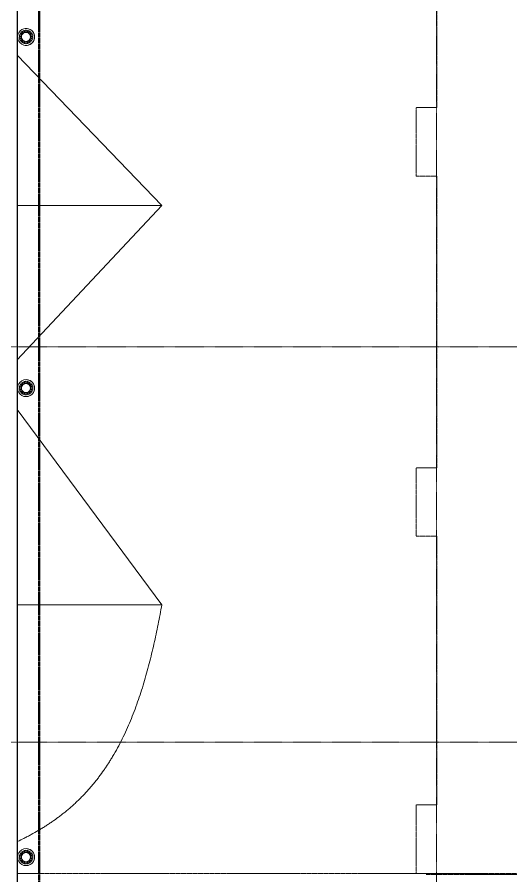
# Model space of a CAD drawing. Header units: inches. Extents: x -4235 to -464, y 9767 to 12269.
# Drawn here: x -3851 to -3416, y 10349 to 11107 of the extents above; entities that cross this region are included whole.
import ezdxf

# ---------------------------------------------------------------- set-up
doc = ezdxf.new("R2010")
doc.units = ezdxf.units.IN
doc.header["$MEASUREMENT"] = 0
doc.linetypes.add('Dash 1_16_', pattern=[0.125, 0.0625, -0.0625])
doc.linetypes.add('Grid Line 1_2_', pattern=[0.875, 0.5, -0.125, 0.125, -0.125])
for name, color, linetype, lineweight in [('A-FLOR-2', 7, 'Dash 1_16_', 9), ('A-ROOF', 132, 'Continuous', 13), ('A-ROOF-2', 7, 'Dash 1_16_', 9), ('A-ROOF-3', 132, 'Continuous', 9), ('A-WALL-1', 113, 'Continuous', 9), ('C-PROP-LINE-1', 91, 'Dash 1_16_', 50), ('M-EQPM', 50, 'Continuous', 9), ('S-GRID-1', 1, 'Grid Line 1_2_', 9)]:
    doc.layers.add(name, color=color, linetype=linetype, lineweight=lineweight)

# ---------------------------------------------------------------- blocks, each defined once
blk = doc.blocks.new('Basic Wall _ EXT - FIBER CEMENT - SMALL - ___-2145935-BACKGROUND - ROOF PLAN')
at = {"layer": 'A-WALL-1'}
for p, q in [((-3851.22, 12109.09), (-3851.22, 9989.69)), ((-3851.11, 12108.98), (-3851.11, 9989.8))]:
    blk.add_line(p, q, dxfattribs=at)
blk = doc.blocks.new('22142613 - Roof Drains - Type A - 15_ Strainer - 8_ Drain-V166-BACKGROUND - ROOF PLAN')
at = {"layer": 'M-EQPM'}
for p, q in [((-3847.18, 11354.49), (-3846.29, 11353.25)), ((-3845.57, 11355.38), (-3845.09, 11353.91)), ((-3843.76, 11355.74), (-3843.76, 11354.17)), ((-3843.49, 11357.25), (-3843.51, 11357.25)), ((-3843.27, 11353.75), (-3843.49, 11353.75)), ((-3841.93, 11355.53), (-3842.42, 11354.01)), ((-3840.24, 11354.78), (-3841.2, 11353.46)), ((-3838.86, 11353.54), (-3840.19, 11352.57)), ((-3847.89, 11348.69), (-3849.31, 11348.23)), ((-3849.26, 11351.46), (-3847.84, 11351)), ((-3847.33, 11347.38), (-3848.55, 11346.5)), ((-3848.45, 11353.14), (-3847.24, 11352.25)), ((-3846.39, 11346.32), (-3847.28, 11345.08)), ((-3841.09, 11346.1), (-3840.13, 11344.78)), ((-3840.08, 11347.06), (-3838.75, 11346.09)), ((-3837.92, 11351.93), (-3839.5, 11351.42)), ((-3839.42, 11348.26), (-3837.85, 11347.75)), ((-3845.15, 11345.6), (-3845.63, 11344.13)), ((-3843.76, 11345.32), (-3843.76, 11343.75)), ((-3843.51, 11342.25), (-3843.49, 11342.25)), ((-3843.49, 11345.75), (-3843.27, 11345.75)), ((-3842.36, 11345.5), (-3841.86, 11343.98))]:
    blk.add_line(p, q, dxfattribs=at)
at = {"layer": 'M-EQPM', "flags": 128}
for points in [[(-3848.15, 11353.54), (-3847.56, 11353.08), (-3846.96, 11352.61)], [(-3846.34, 11353.21), (-3846.76, 11353.85), (-3847.18, 11354.49)], [(-3846.78, 11354.78), (-3846.35, 11354.14), (-3845.93, 11353.5)], [(-3845.16, 11353.88), (-3845.37, 11354.63), (-3845.57, 11355.38)], [(-3845.09, 11355.53), (-3844.89, 11354.78), (-3844.69, 11354.03)], [(-3843.84, 11354.16), (-3843.8, 11354.95), (-3843.76, 11355.74)], [(-3843.26, 11355.74), (-3843.3, 11354.95), (-3843.34, 11354.16)], [(-3842.5, 11354.03), (-3842.21, 11354.78), (-3841.93, 11355.53)], [(-3841.45, 11355.38), (-3841.74, 11354.63), (-3842.02, 11353.88)], [(-3841.25, 11353.5), (-3840.75, 11354.14), (-3840.24, 11354.78)], [(-3839.83, 11354.49), (-3840.34, 11353.85), (-3840.84, 11353.21)], [(-3840.22, 11352.61), (-3839.54, 11353.08), (-3838.86, 11353.54)], [(-3848.02, 11349.6), (-3848.76, 11349.6), (-3849.51, 11349.6)], [(-3849.5, 11350.1), (-3848.75, 11350.1), (-3848, 11350.1)], [(-3849.31, 11348.23), (-3848.61, 11348.47), (-3847.9, 11348.72)], [(-3847.84, 11350.97), (-3848.55, 11351.22), (-3849.26, 11351.46)], [(-3847.75, 11348.24), (-3848.46, 11348), (-3849.17, 11347.75)], [(-3849.09, 11351.93), (-3848.39, 11351.69), (-3847.68, 11351.45)], [(-3848.55, 11346.5), (-3847.96, 11346.96), (-3847.36, 11347.43)], [(-3847.27, 11352.21), (-3847.86, 11352.68), (-3848.45, 11353.14)], [(-3847.08, 11347.01), (-3847.67, 11346.55), (-3848.26, 11346.09)], [(-3847.28, 11345.08), (-3846.86, 11345.72), (-3846.44, 11346.36)], [(-3846.04, 11346.06), (-3846.46, 11345.42), (-3846.88, 11344.78)], [(-3840.13, 11344.78), (-3840.64, 11345.42), (-3841.15, 11346.06)], [(-3840.74, 11346.36), (-3840.24, 11345.72), (-3839.73, 11345.08)], [(-3838.75, 11346.09), (-3839.43, 11346.55), (-3840.11, 11347.01)], [(-3838.56, 11353.14), (-3839.24, 11352.68), (-3839.92, 11352.21)], [(-3839.83, 11347.43), (-3839.14, 11346.96), (-3838.46, 11346.5)], [(-3839.51, 11351.45), (-3838.71, 11351.69), (-3837.92, 11351.93)], [(-3837.85, 11347.75), (-3838.64, 11348), (-3839.43, 11348.24)], [(-3837.76, 11351.46), (-3838.55, 11351.22), (-3839.34, 11350.97)], [(-3839.29, 11348.72), (-3838.5, 11348.47), (-3837.7, 11348.23)], [(-3839.18, 11350.1), (-3838.35, 11350.1), (-3837.52, 11350.1)], [(-3837.51, 11349.6), (-3838.34, 11349.6), (-3839.17, 11349.6)], [(-3845.63, 11344.13), (-3845.43, 11344.88), (-3845.23, 11345.63)], [(-3844.75, 11345.47), (-3844.95, 11344.73), (-3845.16, 11343.98)], [(-3843.76, 11343.75), (-3843.8, 11344.54), (-3843.84, 11345.33)], [(-3843.34, 11345.33), (-3843.3, 11344.54), (-3843.26, 11343.75)], [(-3841.86, 11343.98), (-3842.15, 11344.73), (-3842.43, 11345.47)], [(-3841.96, 11345.63), (-3841.67, 11344.88), (-3841.39, 11344.13)]]:
    blk.add_lwpolyline(points, dxfattribs=at)
at = {"layer": 'M-EQPM'}
for centre, major_axis, start_param, end_param in [((-3843.51, 11349.75), (0, 7.5), 4.712389, 7.853982), ((-3843.51, 11349.75), (0, 6), 0.659298, 0.886064), ((-3843.62, 11349.75), (0, 4), 4.712389, 7.853982), ((-3843.51, 11349.75), (0, 6), 0.350212, 0.575936), ((-3843.59, 11349.75), (0, 4.43), 0.250007, 0.363046), ((-3843.51, 11349.75), (0, 6), 0.041679, 0.266854), ((-3843.49, 11349.75), (0, 7.5), 6.165105, 6.404016), ((-3843.59, 11349.75), (0, 4.43), 6.226668, 6.339703), ((-3843.51, 11349.75), (0, 6), 6.016332, 6.241507), ((-3843.49, 11349.75), (0, 7.5), 4.712389, 6.162355), ((-3843.59, 11349.75), (0, 4.43), 5.92014, 6.033179), ((-3843.51, 11349.75), (0, 6), 5.70725, 5.932973), ((-3843.51, 11349.75), (0, 6), 5.397121, 5.623888), ((-3843.51, 11349.75), (0, 7.5), 1.570796, 4.712389), ((-3843.51, 11349.75), (0, 6), 1.594274, 1.825954), ((-3843.51, 11349.75), (0, 6), 1.281005, 1.510903), ((-3843.51, 11349.75), (0, 6), 1.909324, 2.142701), ((-3843.51, 11349.75), (0, 6), 0.969431, 1.197636), ((-3843.51, 11349.75), (0, 6), 2.226068, 2.460891), ((-3843.59, 11349.75), (0, 4.43), 1.489558, 1.570796), ((-3843.59, 11349.75), (0, 4.43), 1.570796, 1.602628), ((-3843.59, 11349.75), (0, 4.43), 1.804928, 1.917995), ((-3843.59, 11349.75), (0, 4.43), 1.176609, 1.289676), ((-3843.62, 11349.75), (0, 4), 1.570796, 4.712389), ((-3843.59, 11349.75), (0, 4.43), 2.122601, 2.235659), ((-3843.59, 11349.75), (0, 4.43), 0.865964, 0.979022), ((-3843.59, 11349.75), (0, 4.43), 2.442231, 2.555278), ((-3843.59, 11349.75), (0, 4.43), 0.557275, 0.670323), ((-3843.49, 11349.75), (0, 7.5), 3.262423, 4.712389), ((-3843.59, 11349.75), (0, 4.43), 5.612862, 5.72591), ((-3843.59, 11349.75), (0, 4.43), 3.727907, 3.840954), ((-3843.59, 11349.75), (0, 4.43), 5.304163, 5.417221), ((-3843.59, 11349.75), (0, 4.43), 4.047526, 4.160584), ((-3843.51, 11349.75), (0, 6), 3.822294, 4.057117), ((-3843.59, 11349.75), (0, 4.43), 4.993509, 5.106576), ((-3843.59, 11349.75), (0, 4.43), 4.365191, 4.478257), ((-3843.59, 11349.75), (0, 4.43), 4.712389, 4.793628), ((-3843.59, 11349.75), (0, 4.43), 4.680558, 4.712389), ((-3843.51, 11349.75), (0, 6), 5.08555, 5.313754), ((-3843.51, 11349.75), (0, 6), 4.140484, 4.373861), ((-3843.51, 11349.75), (0, 6), 4.772282, 5.00218), ((-3843.51, 11349.75), (0, 6), 4.457231, 4.688911), ((-3843.51, 11349.75), (0, 6), 2.544253, 2.780128), ((-3843.59, 11349.75), (0, 4.43), 2.763281, 2.87632), ((-3843.51, 11349.75), (0, 6), 2.863487, 3.099914), ((-3843.49, 11349.75), (0, 7.5), 3.020762, 3.259673), ((-3843.59, 11349.75), (0, 4.43), 3.085075, 3.19811), ((-3843.51, 11349.75), (0, 6), 3.183271, 3.419699), ((-3843.59, 11349.75), (0, 4.43), 3.406866, 3.519904), ((-3843.51, 11349.75), (0, 6), 3.503058, 3.738932)]:
    blk.add_ellipse(centre, major_axis=major_axis, ratio=0.999788, start_param=start_param, end_param=end_param, dxfattribs=at)
blk = doc.blocks.new('Family - ___-2835903-BACKGROUND - ROOF PLAN')
at = {"layer": 'C-PROP-LINE-1'}
blk.add_line((-3831.82, 10009.09), (-3831.82, 12089.69), dxfattribs=at)

msp = doc.modelspace()

# ---------------------------------------------------------------- linework, layer by layer
at = {"layer": 'A-FLOR-2'}
for p, q in [((-3481.17, 11426.49), (-3481.17, 11027.44)), ((-3481.17, 11027.44), (-3499.17, 11027.44)), ((-3499.17, 11027.44), (-3499.17, 10966.96)), ((-3499.17, 10966.96), (-3481.17, 10966.96)), ((-3481.17, 10966.96), (-3481.17, 10709.41)), ((-3481.17, 10709.41), (-3499.17, 10709.41)), ((-3499.17, 10709.41), (-3499.17, 10648.94)), ((-3499.17, 10648.94), (-3481.17, 10648.94)), ((-3481.17, 10648.94), (-3481.17, 10412.04)), ((-3481.17, 10412.04), (-3499.17, 10412.04)), ((-3499.17, 10412.04), (-3499.17, 10351.34)), ((-3492.88, 10351.34), (-3407.67, 10351.34))]:
    msp.add_line(p, q, dxfattribs=at)
at = {"layer": 'A-ROOF'}
for p, q in [((-3723.71, 10940.96), (-3851.35, 10940.96)), ((-3723.71, 10588.59), (-3851.35, 10588.59))]:
    msp.add_line(p, q, dxfattribs=at)
at = {"layer": 'A-ROOF-2'}
for p, q in [((-3492.88, 10351.34), (-3851.35, 10351.34)), ((-3407.67, 10350.34), (-3490.62, 10350.34))]:
    msp.add_line(p, q, dxfattribs=at)
at = {"layer": 'A-ROOF-3'}
for p, q in [((-3723.71, 10940.96), (-3851.35, 11073.68)), ((-3851.35, 10804.6), (-3723.71, 10940.96)), ((-3723.71, 10588.59), (-3851.35, 10760.74))]:
    msp.add_line(p, q, dxfattribs=at)
msp.add_open_spline([(-3851.11, 10379.52), (-3849.19, 10380.43), (-3846.2, 10381.9), (-3842.18, 10383.97), (-3837.95, 10386.24), (-3833.78, 10388.6), (-3829.66, 10391.07), (-3826.62, 10392.98), (-3823.6, 10394.94), (-3819.62, 10397.63), (-3815.72, 10400.42), (-3811.91, 10403.33), (-3808.15, 10406.31), (-3804.48, 10409.4), (-3800.91, 10412.61), (-3798.28, 10415.07), (-3795.7, 10417.58), (-3792.34, 10420.99), (-3789.07, 10424.52), (-3785.92, 10428.13), (-3783.62, 10430.9), (-3781.36, 10433.7), (-3778.44, 10437.5), (-3775.62, 10441.39), (-3772.91, 10445.35), (-3770.94, 10448.36), (-3769.02, 10451.4), (-3766.24, 10455.97), (-3762.73, 10462.16), (-3757.31, 10472.65), (-3751.24, 10486.11), (-3744.94, 10502.68), (-3739.49, 10519.54), (-3734.74, 10536.61), (-3730.57, 10553.83), (-3727.51, 10568.27), (-3725.28, 10579.87), (-3724.22, 10585.68), (-3723.71, 10588.59)], degree=3, knots=[-0.9968139, -0.9968139, -0.9968139, -0.9968139, -0.9719828, -0.9579741, -0.9439655, -0.9159483, -0.9019397, -0.887931, -0.8739224, -0.8599138, -0.8318966, -0.8178879, -0.8038793, -0.7758621, -0.7618534, -0.7478448, -0.7338362, -0.7198276, -0.6918103, -0.6778017, -0.6637931, -0.6497845, -0.6357759, -0.6077586, -0.59375, -0.5797414, -0.5657328, -0.5517241, -0.5172414, -0.4827586, -0.4137931, -0.3448276, -0.2758621, -0.2068966, -0.137931, -0.0689655, -0.0344828, 0, 0, 0, 0], dxfattribs=at)
for points in [[(-3851.34, 10379.41), (-3851.3, 10379.43), (-3851.26, 10379.45), (-3851.22, 10379.47)], [(-3851.22, 10379.47), (-3851.18, 10379.49), (-3851.15, 10379.5), (-3851.11, 10379.52)]]:
    msp.add_open_spline(points, degree=3, dxfattribs=at)
at = {"layer": 'S-GRID-1'}
for p, q in [((-3481.32, 9836.18), (-3481.32, 12199.22)), ((-464.45, 10816.19), (-4185.7, 10816.19)), ((-464.45, 10467.19), (-4185.7, 10467.19))]:
    msp.add_line(p, q, dxfattribs=at)

# ---------------------------------------------------------------- block references
at = {"layer": 'A-WALL-1'}
msp.add_blockref('Basic Wall _ EXT - FIBER CEMENT - SMALL - ___-2145935-BACKGROUND - ROOF PLAN', (0, 0), dxfattribs=at)
at = {"layer": 'C-PROP-LINE-1'}
msp.add_blockref('Family - ___-2835903-BACKGROUND - ROOF PLAN', (0, 0), dxfattribs=at)
at = {"layer": 'M-EQPM'}
for p in [(0, -260), (0, -570), (0, -984)]:
    msp.add_blockref('22142613 - Roof Drains - Type A - 15_ Strainer - 8_ Drain-V166-BACKGROUND - ROOF PLAN', p, dxfattribs=at)

doc.saveas('drawing.dxf')
